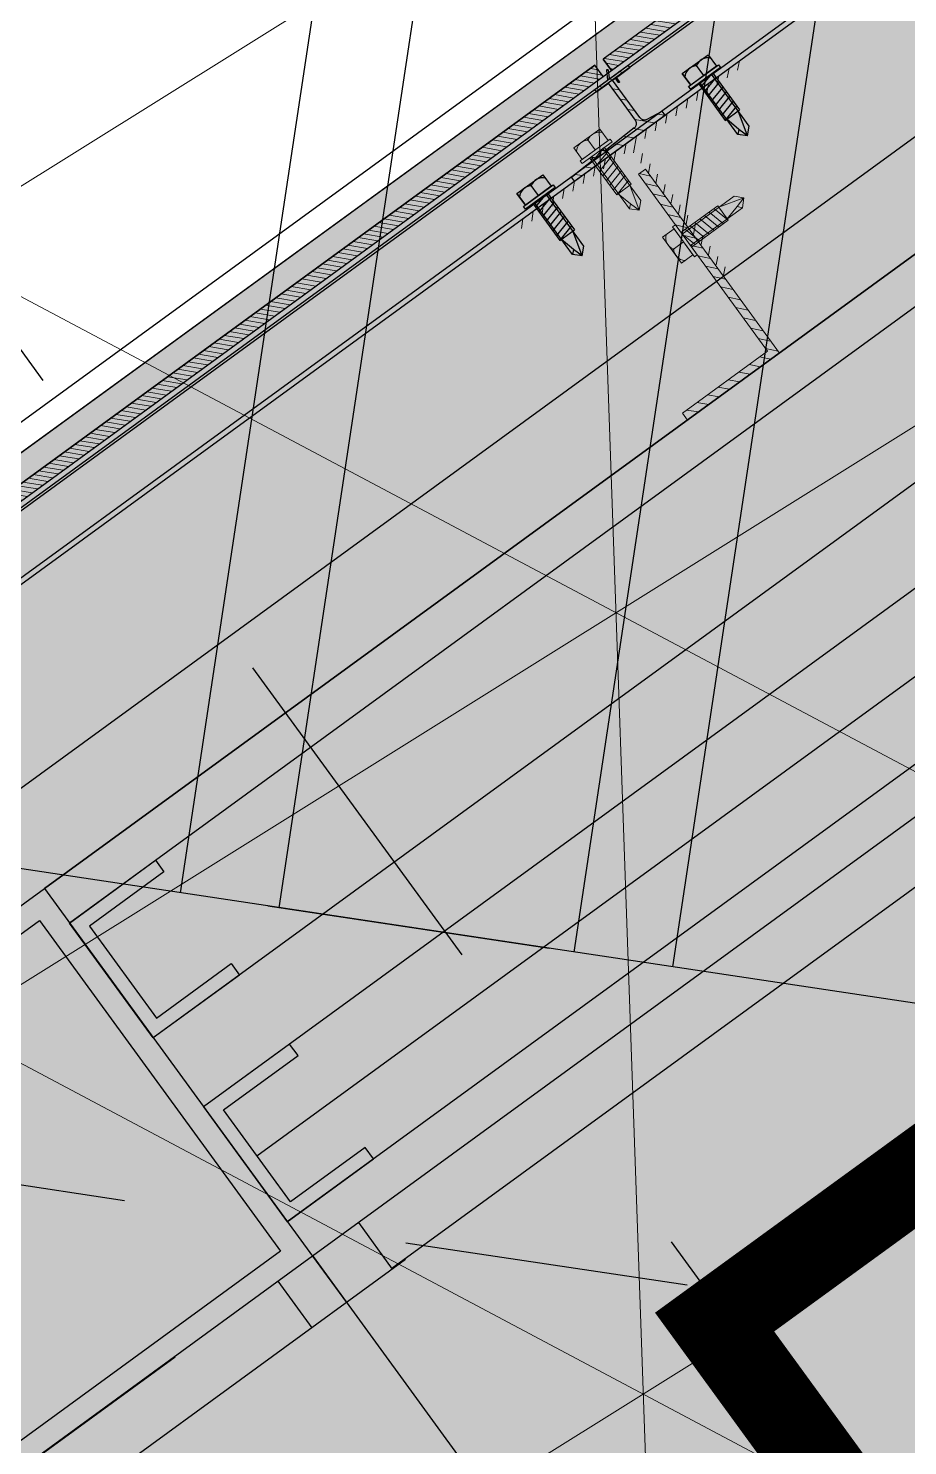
# Model space of a CAD drawing. Header units: metres. Extents: x 678805 to 1359287, y 2747329 to 5497370.
# Drawn here: x 679859.2918 to 679859.601, y 2748713.8587 to 2748714.3573 of the extents above; entities that cross this region are included whole.
import ezdxf

# ---------------------------------------------------------------- set-up
doc = ezdxf.new("R2010")
doc.units = ezdxf.units.M
for name, pattern in [('XREF_MON_BUILDINGS$0$DASH_1', [0.4, 0.1, -0.3]), ('XREF_MON_BUILDINGS$0$Dash_2_', [0.25, 0.125, -0.125]), ('XREF_MON_BUILDINGS$0$Hidden', [0.004, 0.002, -0.002])]:
    doc.linetypes.add(name, pattern=pattern)
for name, color, linetype in [('00_XREF_MON_HSC_PAVEMENT', 7, 'Continuous'), ('00_XREF_TWQ_BUILDINGS', 7, 'Continuous'), ('XREF_MON_BUILDINGS$0$00-AUX LIGHTING', 30, 'Continuous'), ('XREF_MON_BUILDINGS$0$00-Modulos DEFINIDOS', 7, 'Continuous'), ('XREF_MON_BUILDINGS$0$00-Modulos ROOFS', 2, 'Continuous'), ('XREF_MON_BUILDINGS$0$02-L-01_Structure', 2, 'Continuous'), ('XREF_MON_BUILDINGS$0$02-L-01_Structure t2', 7, 'Continuous'), ('XREF_MON_BUILDINGS$0$02-L-01_Struture aux', 4, 'Continuous'), ('XREF_MON_BUILDINGS$0$02-L-02_Structure- View', 3, 'Continuous'), ('XREF_MON_BUILDINGS$0$02-L-Insulation', 252, 'Continuous'), ('XREF_MON_BUILDINGS$0$02-L-INT Panel', 5, 'Continuous'), ('XREF_MON_BUILDINGS$0$02-L-panel', 5, 'Continuous'), ('XREF_MON_BUILDINGS$0$02-L-Pergola Profiles', 8, 'Continuous'), ('XREF_MON_BUILDINGS$0$02-L-Pergola Projection', 8, 'Continuous'), ('XREF_MON_BUILDINGS$0$02-L-Pergola Shades', 15, 'Continuous'), ('XREF_MON_BUILDINGS$0$02-L-Pergola Shades Schematic', 8, 'Continuous'), ('XREF_MON_BUILDINGS$0$02_L_Furniture', 7, 'Continuous'), ('XREF_MON_BUILDINGS$0$02_L_Projection', 8, 'Continuous')]:
    doc.layers.add(name, color=color, linetype=linetype)
doc.layers.add('XREF_MON_BUILDINGS$0$0-WIPEOUTS', color=7, linetype='Continuous', true_color=0xffffff)
doc.layers.add('XREF_MON_BUILDINGS$0$02-L-Pergola Wipeout', color=7, linetype='Continuous', true_color=0xffffff)
doc.layers.add('XREF_MON_BUILDINGS$0$00_AUX', color=3, linetype='Continuous', plot=False)
doc.layers.add('XREF_MON_BUILDINGS$0$02-L-Pergola Aux', color=50, linetype='Continuous', plot=False)
for name, color, linetype, lineweight in [('XREF_MON_BUILDINGS$0$02-H-251', 251, 'Continuous', 0), ('XREF_MON_BUILDINGS$0$02-H-254', 254, 'Continuous', 0), ('XREF_MON_BUILDINGS$0$02-L-01_Structure L', 7, 'Continuous', 5), ('XREF_MON_BUILDINGS$0$02-L-01_Structure T', 8, 'Continuous', 5)]:
    doc.layers.add(name, color=color, linetype=linetype, lineweight=lineweight)
doc.layers.add('XREF_MON_BUILDINGS$0$02-KH-13 Restaurant', color=7, linetype='Continuous', lineweight=30, true_color=0xed2d02)
doc.layers.add('XREF_MON_HSC_PAVEMENT$0$03-TR-Pavement_07_Precast irregular Concrete Blocks', color=7, linetype='Continuous', lineweight=5, true_color=0xb3b3b3)
doc.layers.get('XREF_MON_BUILDINGS$0$02-KH-13 Restaurant').off()
doc.linetypes.add('XREF_MON_BUILDINGS$0$BATTING', pattern='A,0.0001,-0.1,[134,ltypeshp.shx,S=0.1,R=0,X=-0.1,Y=0],-0.2,[134,ltypeshp.shx,S=0.1,R=180,X=0.1,Y=0],-0.1', length=0.4001)

# ---------------------------------------------------------------- blocks, each defined once
blk = doc.blocks.new('XREF_MON_BUILDINGS$0$modulo kiosco')
at = {"layer": 'XREF_MON_BUILDINGS$0$0-WIPEOUTS', "true_color": 0xfcfcfc}
h = blk.add_hatch(color=7, dxfattribs=at)
h.dxf.hatch_style = 1
h.paths.add_polyline_path([(119.6986085139215, -61.62058441969566), (119.6986085125245, -56.82058442011476), (124.4986085132696, -56.82058442058042), (124.4986085123383, -61.62058442132547)])
at = {"layer": 'XREF_MON_BUILDINGS$0$00-Modulos ROOFS', "lineweight": 0}
blk.add_lwpolyline([(119.6986085139215, -61.62058441969566), (119.6986085125245, -56.82058442011476), (124.4986085132696, -56.82058442058042), (124.4986085123383, -61.62058442132547)], close=True, dxfattribs=at)
at = {"layer": 'XREF_MON_BUILDINGS$0$00-Modulos ROOFS'}
blk.add_lwpolyline([(124.4986085137352, -57.12058442062698), (124.4986085132696, -56.82058442058042), (124.1986085125245, -56.82058442151174), (119.9986085128039, -56.82058442034759), (119.6986085125245, -56.82058442011476), (119.6986085125245, -57.12058442085981), (119.6986085134558, -61.32058442058042), (119.6986085139215, -61.62058441969566), (119.9986085128039, -61.62058442062698), (124.1986085125245, -61.62058442109264), (124.4986085123383, -61.62058442132547), (124.4986085128039, -61.32058442081325)], close=True, dxfattribs=at)
blk = doc.blocks.new('XREF_MON_BUILDINGS$0$lamas aluminiotriangulo')
for points in [[(680250.7805280328, 2748656.217414445), (680248.7274303593, 2748658.27051212)], [(680248.7274303593, 2748658.221014644), (680250.7557792951, 2748656.192665707)], [(680250.6815330834, 2748656.118419495), (680248.7274303593, 2748658.07252222)], [(680248.7274303593, 2748658.023024744), (680250.6567843455, 2748656.093670757)]]:
    blk.add_lwpolyline(points)
blk = doc.blocks.new('XREF_MON_BUILDINGS$0$PERGOLA PLANA')
at = {"layer": 'XREF_MON_BUILDINGS$0$02-L-Pergola Wipeout', "true_color": 0xfcfcfc}
h = blk.add_hatch(color=7, dxfattribs=at)
h.dxf.hatch_style = 1
h.paths.add_polyline_path([(4.612218253081664, 9.290000000968575), (0.3099999981932342, 4.987781745847315), (0.3099999986588955, 9.290000000037253)])
h.paths.add_polyline_path([(0.332781744771637, 4.855000000447035), (4.744999998947605, 9.267218254506588), (4.744999999529682, 4.900563496164978), (4.699436504277401, 4.855000000447035)])
h.paths.add_polyline_path([(4.854999999050051, 9.290000001899898), (9.13443650235422, 9.29000000236556), (4.854999999632128, 5.010563495568931)])
h.paths.add_polyline_path([(9.289999997243285, 9.134436507709324), (9.289999997825362, 4.855000001844019), (5.010563491727225, 4.855000000912696)])
h.paths.add_polyline_path([(4.900563491159119, 4.745000001043081), (9.267218253924511, 4.745000001508743), (4.85500000033062, 0.3327817460522056), (4.854999999166466, 4.699436508584768)])
h.paths.add_polyline_path([(9.289999997825362, 4.612218253780156), (9.289999998291023, 0.3100000019185245), (4.987781747244298, 0.3100000009872019)])
h.paths.add_polyline_path([(0.465563491685316, 0.3100000000558794), (4.744999999064021, 4.589436508249491), (4.745000000111759, 0.3100000014528632)])
h.paths.add_polyline_path([(0.3099999980768189, 4.745000000111759), (4.589436504989862, 4.745000000111759), (0.3099999976111576, 0.4655634895898402)])
h.paths.add_polyline_path([(9.399999998277053, 0.2000000020489097), (0.1999999997206032, 0.1999999997206032), (0.1999999986728653, 9.399999999906868), (9.399999999324791, 9.400000001769513)])
at = {"layer": 'XREF_MON_BUILDINGS$0$02-L-Pergola Aux', "linetype": 'XREF_MON_BUILDINGS$0$Dash_2_', "ltscale": 0.5}
blk.add_line((0.1999999997206032, 0.1999999997206032), (9.399999999324791, 9.400000001769513), dxfattribs=at)
at = {"layer": 'XREF_MON_BUILDINGS$0$02-L-Pergola Profiles'}
blk.add_line((0.3099999988917261, 0.4655634914524853), (9.134436504682526, 9.290000004693866), dxfattribs=at)
at = {"layer": 'XREF_MON_BUILDINGS$0$02-L-Pergola Projection', "linetype": 'XREF_MON_BUILDINGS$0$DASH_1'}
blk.add_line((0.3099999988917261, 0.4655634914524853), (9.134436504682526, 9.290000004693866), dxfattribs=at)
at = {"layer": 'XREF_MON_BUILDINGS$0$02-L-Pergola Shades'}
blk.add_blockref('XREF_MON_BUILDINGS$0$lamas aluminiotriangulo', (-680243.8724303602, -2748649.153753279), dxfattribs=at)
at = {"layer": 'XREF_MON_BUILDINGS$0$02-L-Pergola Shades Schematic'}
blk.add_blockref('XREF_MON_BUILDINGS$0$lamas aluminiotriangulo', (-680243.8724303602, -2748649.153753279), dxfattribs=at)
blk = doc.blocks.new('XREF_MON_BUILDINGS$0$PILAR STRUCTURE')
at = {"layer": 'XREF_MON_BUILDINGS$0$02-L-01_Structure', "linetype": 'Continuous'}
h = blk.add_hatch(dxfattribs=at)
h.set_pattern_fill('ANGLE', color=252)
h.set_pattern_definition([(0, (-144.6596111481284, 18.56842418532225), (0, 6.985), [5.08, -1.905]), (90, (-144.6596111481284, 18.56842418532225), (-6.985, 4.277078946022131e-16), [5.08, -1.905])])
h.paths.add_polyline_path([(-0.0800000000000125, -0.08000000000000185), (0.07999999999998408, -0.08000000000000185), (0.07999999999998408, 0.0799999999999983), (-0.0800000000000125, 0.0799999999999983)])
h.paths.add_polyline_path([(-0.07200000000000273, -0.07200000000000273), (0.0719999999999743, -0.07200000000000273), (0.0719999999999743, 0.07199999999999918), (-0.07200000000000273, 0.07199999999999918)], flags=16)
h = blk.add_hatch(color=252, dxfattribs=at)
h.dxf.hatch_style = 1
h.paths.add_polyline_path([(-0.07200000000000273, -0.07200000000000273), (0.0719999999999743, -0.07200000000000273), (0.0719999999999743, 0.07199999999999918), (-0.07200000000000273, 0.07199999999999918)], flags=16)
h.paths.add_polyline_path([(-0.0800000000000125, -0.08000000000000185), (0.07999999999998408, -0.08000000000000185), (0.07999999999998408, 0.0799999999999983), (-0.0800000000000125, 0.0799999999999983)])
for points in [[(-0.0800000000000125, -0.08000000000000185), (0.07999999999998408, -0.08000000000000185), (0.07999999999998408, 0.0799999999999983), (-0.0800000000000125, 0.0799999999999983)], [(-0.07200000000000273, -0.07200000000000273), (0.0719999999999743, -0.07200000000000273), (0.0719999999999743, 0.07199999999999918), (-0.07200000000000273, 0.07199999999999918)]]:
    blk.add_lwpolyline(points, close=True, dxfattribs=at)
blk = doc.blocks.new('XREF_MON_BUILDINGS$0$AUTORROSCANTE')
at = {"layer": 'XREF_MON_BUILDINGS$0$02-L-01_Structure t2', "color": 0}
for p, q in [((-31.20000000000002, 5.629165124598842), (-26.19999999999959, 5.62916512459816)), ((-31.19999999999999, -3.410605131648481e-13), (-26.19999999999976, 0)), ((-2.365309734828713, 2.5), (-25, 2.5)), ((0, 0), (-8.999999999999972, 2.5)), ((0, 0), (-3.600692283157343, -1.09366380576239)), ((0, 0), (-2.365309734828713, 2.5)), ((0, 0), (-2.365309734828713, -2.5)), ((-2.365309734828713, -2.5), (-25, -2.5)), ((-3.600692283157343, -1.09366380576239), (-2.365309734828713, -2.5)), ((-31.20000000000002, -5.629165124598899), (-26.19999999999948, -5.629165124599581))]:
    blk.add_line(p, q, dxfattribs=at)
at = {"layer": 'XREF_MON_BUILDINGS$0$02-L-01_Structure t2', "color": 253}
for p, q in [((-25, 3.149999999999977), (-8.999999999999943, 3.150000000000034)), ((-23.47427264461649, -3.14999999999992), (-25, 2.662522019210144)), ((-21.40651940967126, -3.14999999999992), (-23.06020473028568, 3.149999999999864)), ((-19.338766174726, -3.14999999999992), (-20.99245149534045, 3.14999999999992)), ((-17.27101293978083, -3.14999999999992), (-18.92469826039516, 3.150000000000034)), ((-15.20325970483566, -3.14999999999992), (-16.85694502544993, 3.150000000000034)), ((-13.1355064698904, -3.14999999999992), (-14.78919179050473, 3.149999999999977)), ((-11.06775323494514, -3.14999999999992), (-12.72143855555953, 3.149999999999977)), ((-9, -3.14999999999992), (-10.65368532061433, 3.150000000000034)), ((-9, -3.14999999999992), (-8.999999999999972, 3.150000000000034)), ((-25, -3.149999999999977), (-9, -3.149999999999977)), ((-3.600692283157343, -1.09366380576239), (-9, -2.5))]:
    blk.add_line(p, q, dxfattribs=at)
at = {"layer": 'XREF_MON_BUILDINGS$0$02-L-01_Structure t2', "color": 0}
for points in [[(-31.20000000000002, 5.629165124598842), (-26.19999999999996, 5.629165124598842), (-26.19999999999996, -5.629165124599581), (-31.20000000000002, -5.629165124599581)], [(-26.19999999999951, 6.5), (-25, 6.5), (-25, -6.500000000000057), (-26.19999999999951, -6.500000000000057)]]:
    blk.add_lwpolyline(points, close=True, dxfattribs=at)
for centre, start, end in [((-26.98608579049073, 2.367525475711773), 129.2840388374925, 214.1828116507075), ((-26.98608579049073, -2.366719793068796), 145.8304296466695, 230.7332658614822)]:
    blk.add_arc(centre, 4.213914209509284, start, end, dxfattribs=at)
blk = doc.blocks.new('XREF_MON_BUILDINGS$0$ULMA_Montante VV')
at = {"layer": 'XREF_MON_BUILDINGS$0$02-H-251', "ltscale": 125}
h = blk.add_hatch(dxfattribs=at)
h.set_pattern_fill('ANSI31', color=256, scale=0.001, angle=450, style=0)
h.set_pattern_definition([(134.9999999999999, (-0.05125000000043656, -0.00250000000005457), (-0.002245064030267289, -0.002245064030267287), [])])
edge = h.paths.add_edge_path()
edge.add_line((-0.05095000000073924, -0.00250000000005457), (0.04844999999841093, -0.00250000000005457))
edge.add_arc((0.04844999999841093, -0.002200000000129876), 0.0003, 270, 360)
edge.add_line((0.04874999999992724, -0.002200000000129876), (0.04874999999992724, -0.0003000000001520675))
edge.add_arc((0.04844999999841093, -0.0003000000001520675), 0.0003, 0, 90)
edge.add_line((0.04844999999841093, 0), (0, 0))
edge.add_line((0, 0), (0, 0.05719999999996617))
edge.add_arc((-0.0003000000015163096, 0.05719999999996617), 0.0003, 0, 90)
edge.add_line((-0.0003000000015163096, 0.05749999999989086), (-0.002200000000811997, 0.05749999999989086))
edge.add_arc((-0.002200000000811997, 0.05719999999996617), 0.0003, 90, 180)
edge.add_line((-0.002500000000509317, 0.05719999999996617), (-0.002500000000509317, 0))
edge.add_line((-0.002500000000509317, 0), (-0.05095000000073924, 0))
edge.add_arc((-0.05095000000073924, -0.0003000000001520675), 0.0003, 90, 180)
edge.add_line((-0.05125000000043656, -0.0003000000001520675), (-0.05125000000043656, -0.002200000000129876))
edge.add_arc((-0.05095000000073924, -0.002200000000129876), 0.0003, 180, 270)
blk = doc.blocks.new('XREF_MON_BUILDINGS$0$ULMA_Autotaladrante')
at = {"layer": 'XREF_MON_BUILDINGS$0$02-L-01_Structure T', "color": 252}
for p, q in [((0.006200000001172157, 0.005629165124673818), (0.001200000000153523, 0.005629165124673818)), ((-0.02500000000509317, 2.273736754432321e-13), (-0.02263469026956955, 0.00250000000005457)), ((-0.02500000000509317, 2.273736754432321e-13), (-0.01600000000325963, 0.00250000000005457)), ((-0.02500000000509317, 2.273736754432321e-13), (-0.02263469026956955, -0.002499999999599822)), ((-0.02500000000509317, 2.273736754432321e-13), (-0.02139930772136722, -0.001093663805477263)), ((-0.02263469026956955, 0.00250000000005457), (0, 0.00250000000005457)), ((0, 0.003150000000232467), (-0.01600000000325963, 0.003150000000232467)), ((-0.01600000000325963, -0.003149999999777719), (-0.01600000000325963, 0.003150000000232467)), ((-0.01600000000325963, -0.003149999999777719), (-0.01434631468237058, 0.003150000000232467)), ((-0.01393224676803584, -0.003149999999777719), (-0.01227856144714679, 0.003150000000232467)), ((-0.0118644935323573, -0.003149999999777719), (-0.01021080821146825, 0.003150000000232467)), ((-0.00979674029713351, -0.003149999999777719), (-0.008143054976244457, 0.003150000000232467)), ((-0.00772898706190972, -0.003149999999777719), (-0.006075301741020667, 0.003150000000232467)), ((-0.005661233826231182, -0.003149999999777719), (-0.004007548505342129, 0.003150000000232467)), ((-0.003593480591007392, -0.003149999999777719), (-0.001939795270118339, 0.003150000000232467)), ((-0.001525727355783602, -0.003149999999777719), (0, 0.002662522019363678)), ((0.006200000001172157, 2.273736754432321e-13), (0.001200000000153523, 2.273736754432321e-13)), ((-0.02139930772136722, -0.001093663805477263), (-0.02263469026956955, -0.002499999999599822)), ((-0.02263469026956955, -0.002499999999599822), (0, -0.002499999999599822)), ((-0.02139930772136722, -0.001093663805477263), (-0.01600000000325963, -0.002499999999599822)), ((0, -0.003149999999777719), (-0.01600000000325963, -0.003149999999777719)), ((0.006200000001172157, -0.005629165124219071), (0.001200000000153523, -0.005629165124219071))]:
    blk.add_line(p, q, dxfattribs=at)
for points in [[(0.001200000000153523, 0.006499999999959982), (0, 0.006499999999959982), (0, -0.006499999999732609), (0.001200000000153523, -0.006499999999732609)], [(0.006200000001172157, 0.005629165124673818), (0.001200000000153523, 0.005629165124673818), (0.001200000000153523, -0.005629165124219071), (0.006200000001172157, -0.005629165124219071)]]:
    blk.add_lwpolyline(points, close=True, dxfattribs=at)
for centre, start, end in [((0.001986085791031655, 0.002367525475847287), 325.8171883654993, 50.71596115511253), ((0.001986085791031655, -0.002366719792689764), 309.2667341381091, 34.16957033823044)]:
    blk.add_arc(centre, 0.004213914210367771, start, end, dxfattribs=at)
blk = doc.blocks.new('XREF_MON_BUILDINGS$0$ULMA_Escuadra40x80_Seccion')
at = {"layer": 'XREF_MON_BUILDINGS$0$02-H-251', "ltscale": 125}
h = blk.add_hatch(dxfattribs=at)
h.set_pattern_fill('ANSI31', color=256, scale=0.001, angle=360, style=0)
h.set_pattern_definition([(45, (0, 0), (-0.002245064030267288, 0.002245064030267289), [])])
h.paths.add_polyline_path([(0, 0.0799999999994725), (0.002999999989697244, 0.0799999999994725), (0.002999999989697244, 0.002999999999701686), (0.03999999999359716, 0.002999999999701686), (0.03999999999359716, 0), (0, 0)])
at = {"layer": 'XREF_MON_BUILDINGS$0$02-L-01_Structure L', "linetype": 'Continuous'}
blk.add_lwpolyline([(0, 0.0799999999994725), (0.002999999989697244, 0.0799999999994725), (0.002999999989697244, 0.002999999999701686), (0.03999999999359716, 0.002999999999701686), (0.03999999999359716, 0), (0, 0)], close=True, dxfattribs=at)
blk = doc.blocks.new('XREF_MON_BUILDINGS$0$Rest_4seats')
at = {"layer": 'XREF_MON_BUILDINGS$0$00_AUX', "linetype": 'XREF_MON_BUILDINGS$0$Dash_2_'}
blk.add_lwpolyline([(-1.468512145004503, 1.66509695255553), (-1.452635545769148, -1.684865425381929), (1.472331605116459, -1.671003021572119), (1.456455005881253, 1.678959356365397)], close=True, dxfattribs=at)
blk = doc.blocks.new('XREF_MON_BUILDINGS$0$window')
at = {"layer": 'XREF_MON_BUILDINGS$0$02_L_Projection', "linetype": 'Continuous'}
blk.add_line((2.399808479907173, 0.2977654434945831), (-2.400192806613489, 0.297765443494357), dxfattribs=at)
blk = doc.blocks.new('XREF_MON_BUILDINGS$0$Modulos_Restaurant Monasya')
at = {"layer": 'XREF_MON_BUILDINGS$0$02-H-251', "linetype": 'XREF_MON_BUILDINGS$0$Hidden', "ltscale": 125}
h = blk.add_hatch(dxfattribs=at)
h.set_pattern_fill('ANSI31', color=256, scale=0.001, angle=450.0335098901293, style=0)
h.set_pattern_definition([(135.0335098901293, (186.6722747096515, -256.0406762547316), (-0.002243750602903029, -0.002246376689687705), [])])
edge = h.paths.add_edge_path()
edge.add_line((13.82580585499329, 0.02357121758916669), (13.82380585533539, 0.02357004787342198))
edge.add_line((13.82380585533542, 0.02357004787347883), (13.81693450540877, 0.02332061854525769))
edge.add_line((13.81693450540877, 0.02332061854520084), (13.81605622469473, 0.02237602126592897))
edge.add_arc((13.81583652060903, 0.02258030076723294), 0.0003, 227.0835098900097, 317.0835098900211, ccw=False)
edge.add_line((13.81563224110755, 0.02236059668155299), (13.81468745720625, 0.02323905091606271))
edge.add_line((13.81468745720628, 0.02323905091600587), (13.81293717553049, 0.02317551586202349))
edge.add_line((13.81293717553046, 0.02317551586202349), (13.81205885881559, 0.02223087986362948))
edge.add_arc((13.81183915472968, 0.02243515936572926), 0.0003, 227.0835098900097, 317.0835098900063, ccw=False)
edge.add_line((13.81163487522815, 0.02221545528004931), (13.81069005260133, 0.02309394552065847))
edge.add_line((13.81069005260133, 0.02309394552060162), (13.79773502130672, 0.02262367915472119))
edge.add_arc((13.79780757332594, 0.02062499553722041), 0.002, 92.07891837890739, 180.0335098900211)
edge.add_line((13.79580757366807, 0.02062382582153255), (13.79581150938407, 0.01389447249261089))
edge.add_line((13.79581150938407, 0.01389447249255404), (13.79581697242395, 0.004553675102103583))
edge.add_line((13.79581697242395, 0.004553675102103583), (13.80096697154312, 0.004556687120158997))
edge.add_line((13.80096697154306, 0.004556687120272684), (13.80096755640096, 0.003556687291110805))
edge.add_line((13.80096755640096, 0.003556687291053962), (13.79565016346794, 0.00355357737135087))
edge.add_arc((13.79565033892527, 0.003253577422926313), 0.0003, 450.0335098900211, 510.0335098900255)
edge.add_line((13.79539044361985, 0.003403425446665054), (13.79372913760494, 0.000522068568786338))
edge.add_arc((13.79346924229947, 0.0006719165924113923), 0.0003, 150.0335098900254, 330.03350989000666, ccw=False)
edge.add_line((13.79320934699399, 0.0008217646160364467), (13.79452459382168, 0.003102918996434667))
edge.add_arc((13.79426469851626, 0.003252767020173408), 0.0003, 330.0335098900254, 450.0335098900211)
edge.add_line((13.79426452305887, 0.003552766968484278), (13.78651755887245, 0.003548236094674807))
edge.add_line((13.78651755887245, 0.003548236094731649), (13.78651697401455, 0.004548235923893529))
edge.add_line((13.78651697401455, 0.004548235923836685), (13.79251697298821, 0.004551745071127654))
edge.add_line((13.79251697298821, 0.004551745071127655), (13.79251594948693, 0.006301744772203577))
edge.add_arc((13.79276594944423, 0.006301890986721403), 0.0002500000000000272, 0.033509890021093724, 180.0335098900212, ccw=False)
edge.add_line((13.79301594940154, 0.006302037201182387), (13.79301697290282, 0.004552037500106465))
edge.add_line((13.79301697290282, 0.004552037500049622), (13.79401697273175, 0.004552622357950398))
edge.add_line((13.79401697273181, 0.004552622358007241), (13.79400747205312, 0.02079704242146541))
edge.add_arc((13.7920074723952, 0.02079587270566385), 0.002, 360.0335098900212, 442.5860930398233)
edge.add_line((13.792265544982, 0.02277915244872197), (13.78635586174039, 0.02354814494589341))
edge.add_line((13.78635586174045, 0.02354814494583657), (13.78635480899626, 0.02534814463797552))
edge.add_line((13.78635480899624, 0.02534814463797552), (13.82580480224911, 0.02537121728130564))
edge.add_line((13.82580480224914, 0.02537121728130565), (13.82580585499332, 0.02357121758916669))
at = {"layer": 'XREF_MON_BUILDINGS$0$02-H-254', "ltscale": 125}
h = blk.add_hatch(dxfattribs=at)
h.set_pattern_fill('ANSI31', color=256, scale=0.0005, angle=90.03350989012932, style=0)
h.set_pattern_definition([(135.0335098901293, (186.5450546753771, -256.1835088993356), (-0.001121875301451514, -0.001123188344843853), [])])
h.paths.add_polyline_path([(13.79232158964726, -0.003341987849351469), (13.19745222793165, -0.003689901942378171), (13.19744934330254, 0.001242285380159913), (13.79231870602882, 0.001588471335482566)])
h = blk.add_hatch(dxfattribs=at)
h.set_pattern_fill('ANSI31', color=256, scale=0.0005, angle=270.0335098901293, style=0)
h.set_pattern_definition([(315.0335098901293, (-165.6159626675757, 257.2885116107749), (0.001121875301451514, 0.001123188344843853), [])])
h.paths.add_polyline_path([(13.79591993215377, 0.001624257234313475), (14.38101179106144, 0.001963587797265021), (14.38101086792079, 0.003541989156589764), (14.40298200453515, 0.003624865624603402), (14.4029858346201, -0.002923878026988902), (13.79592286838931, -0.003396167689627916)])
at = {"layer": 'XREF_MON_BUILDINGS$0$00-AUX LIGHTING', "linetype": 'Continuous', "const_width": 0.03}
blk.add_lwpolyline([(14.02216336218503, 0.3788275182938055), (9.982163362182021, 0.3788275182938055), (9.982163362182021, 4.418253792616726), (14.02216336218503, 4.418253792616724)], close=True, dxfattribs=at)
at = {"layer": 'XREF_MON_BUILDINGS$0$02-L-01_Struture aux', "linetype": 'Continuous'}
for p, q in [((13.19443840808475, 0.2112993036619191), (14.1228603108791, 0.2118422986219475)), ((13.19445595382115, 0.1812993087934291), (14.12287785661556, 0.1818423037534576))]:
    blk.add_line(p, q, dxfattribs=at)
at = {"layer": 'XREF_MON_BUILDINGS$0$02-L-01_Struture aux'}
for p, q in [((13.1945473655548, 0.02500199131736913), (14.35812230162406, 0.02568254472135045)), ((14.35812344214094, 0.02373254775398159), (13.19454850601011, 0.02305202166781051))]:
    blk.add_line(p, q, dxfattribs=at)
at = {"layer": 'XREF_MON_BUILDINGS$0$02-L-01_Struture aux', "linetype": 'XREF_MON_BUILDINGS$0$Hidden'}
for p, q in [((13.82580480224914, 0.02537121728130565), (13.78635480899624, 0.02534814463797552)), ((13.78635480899624, 0.02534814463797552), (13.78635586174045, 0.02354814494583657)), ((13.82580480224914, 0.02537121728130565), (13.82580585499329, 0.02357121758916669)), ((13.792265544982, 0.02277915244872197), (13.78635586174045, 0.02354814494583657)), ((13.79400747205307, 0.02079704242146541), (13.79401697273181, 0.004552622358007241)), ((13.79580757366807, 0.02062382582153255), (13.79581150938407, 0.01389447249255404)), ((13.79773502130672, 0.02262367915477803), (13.81069005260133, 0.02309394552060162)), ((13.81163487522815, 0.02221545528004931), (13.81069005260133, 0.02309394552060162)), ((13.81205885881559, 0.02223087986362948), (13.81293717553046, 0.02317551586202349)), ((13.81293717553046, 0.02317551586202349), (13.81468745720628, 0.02323905091600587)), ((13.81563224110755, 0.02236059668155299), (13.81468745720628, 0.02323905091600587)), ((13.81605622469476, 0.02237602126592897), (13.81693450540877, 0.02332061854520084)), ((13.81693450540877, 0.02332061854520084), (13.82380585533542, 0.02357004787347883)), ((13.82580585499329, 0.02357121758916669), (13.82380585533542, 0.02357004787347883)), ((13.82455585520705, 0.02357048651686178), (13.82380585533542, 0.02357004787347883)), ((13.79581150938407, 0.01389447249255404), (13.79581697242395, 0.004553675102103583)), ((13.7923159495212, 0.006301627800668896), (13.79231697302242, 0.004551628099536131)), ((13.79281594943575, 0.006301920229590863), (13.79281697293703, 0.004551920528458098)), ((13.79231697302242, 0.004551628099536131), (13.78651697401455, 0.004548235923836685)), ((13.78651697401455, 0.004548235923836685), (13.78651755887245, 0.003548236094731649)), ((13.79426452305887, 0.003552766968484278), (13.78651755887245, 0.003548236094731649)), ((13.79401697273181, 0.004552622358007241), (13.79281697293703, 0.004551920528458098)), ((13.79320934699399, 0.0008217646160364467), (13.79452459382168, 0.003102918996434667)), ((13.79372913760494, 0.000522068568786338), (13.79539044361985, 0.003403425446665054)), ((13.80096755640096, 0.003556687291053962), (13.79565016346794, 0.003553577371350869)), ((13.80096697154306, 0.004556687120272684), (13.79581697242395, 0.004553675102103583)), ((13.80096697154306, 0.004556687120272684), (13.80096755640096, 0.003556687291053962))]:
    blk.add_line(p, q, dxfattribs=at)
at = {"layer": 'XREF_MON_BUILDINGS$0$02-L-01_Struture aux', "linetype": 'Continuous'}
for points in [[(14.08539416000428, 0.2118203862572745), (14.12286031088752, 0.2118422986283139), (14.1228310679935, 0.2618422900768582), (14.08536491711021, 0.2618203776994523), (14.0853678413996, 0.2568203785546093), (14.11783399313799, 0.2568393666425681), (14.11785738745328, 0.2168393734846195), (14.08539123570728, 0.2168203854021176), (14.08539415999667, 0.2118203862572745)], [(14.08541170574074, 0.1818203913633187), (14.12287785662397, 0.1818423037470911), (14.1229070995181, 0.1318423122985468), (14.08544094863481, 0.1318203999211409), (14.08543802434542, 0.136820399065984), (14.11790417608381, 0.1368393871539428), (14.11788078176852, 0.1768393803120052), (14.08541463002251, 0.1768203922184757), (14.08541170573312, 0.1818203913633187)]]:
    blk.add_lwpolyline(points, dxfattribs=at)
at = {"layer": 'XREF_MON_BUILDINGS$0$02-L-01_Struture aux'}
for points in [[(14.35813462773535, 0.004607995136554521), (13.19455969115717, 0.003927469275710749)], [(13.19456014158658, 0.003157317537672455), (14.35813515843347, 0.003837843445355205)]]:
    blk.add_lwpolyline(points, dxfattribs=at)
at = {"layer": 'XREF_MON_BUILDINGS$0$02-L-01_Struture aux', "linetype": 'XREF_MON_BUILDINGS$0$Hidden'}
for centre, radius, start, end in [((13.7920074723952, 0.02079587270566385), 0.002, 0.03350989002166831, 82.58609303957316), ((13.79780757332594, 0.02062499553722041), 0.002, 92.07891837611696, 180.0335098900217), ((13.81183915472968, 0.02243515936572926), 0.0003, 227.0835098839892, 317.0835098182237), ((13.81583652060903, 0.02258030076723294), 0.0003, 227.0835098839892, 317.0835099157776), ((13.79256594947844, 0.00630177401512988), 0.0002500000000000272, 0.03350989002166831, 180.0335098900217), ((13.79346924229947, 0.0006719165924113923), 0.0003, 150.0335099217317, 330.0335099217318), ((13.79426469851626, 0.003252767020173408), 0.0003, 330.0335099217318, 90.03350989002006), ((13.79565033892527, 0.003253577422926313), 0.0003, 90.03350989002006, 150.0335099217317)]:
    blk.add_arc(centre, radius, start, end, dxfattribs=at)
at = {"layer": 'XREF_MON_BUILDINGS$0$02-L-02_Structure- View', "color": 251, "linetype": 'XREF_MON_BUILDINGS$0$Dash_2_', "ltscale": 0.5}
blk.add_lwpolyline([(14.28271051343509, 4.517773783415123), (14.28271051343509, 0.2770615368258422), (14.12271051343512, 0.2770615368258422), (14.12271051343512, 4.517773783415123)], close=True, dxfattribs=at)
at = {"layer": 'XREF_MON_BUILDINGS$0$02-L-Insulation', "linetype": 'XREF_MON_BUILDINGS$0$BATTING', "ltscale": 0.04}
blk.add_line((14.11784569029567, 0.2368393700635369), (13.19442378663769, 0.2362992993929556), dxfattribs=at)
at = {"layer": 'XREF_MON_BUILDINGS$0$02-L-Insulation', "linetype": 'XREF_MON_BUILDINGS$0$BATTING', "ltscale": 0.08}
blk.add_line((14.49766607836443, 0.08360565186410618), (13.19451348432221, 0.08293269186686025), dxfattribs=at)
at = {"layer": 'XREF_MON_BUILDINGS$0$02-L-INT Panel', "linetype": 'Continuous'}
for p, q in [((13.19438869516483, 0.2962992891250469), (14.10281060138823, 0.2968305869274008)), ((14.09712630871979, 0.2970806574708167), (15.61133283301774, 0.297623658994782)), ((14.10282229854585, 0.2768305903480286), (14.10281045394032, 0.2970826958318202)), ((14.12282229512527, 0.2768422875055894), (14.12281045316627, 0.2970898679249121)), ((14.13782229255798, 0.2768510603738168), (14.13781045258384, 0.2970952469946742)), ((13.19440039232245, 0.2762992925456746), (14.12282229512527, 0.2768422875055894)), ((13.19440916519068, 0.2612992951129645), (14.1228310679935, 0.2618422900728792)), ((13.19448519671528, 0.1312993173448849), (14.12290709951805, 0.1318423123049133)), ((13.19449396958345, 0.1162993199103557), (14.12291587238627, 0.1168423148703841)), ((14.12291587238599, 0.1168423148722031), (13.1944939695835, 0.1162993199126294))]:
    blk.add_line(p, q, dxfattribs=at)
at = {"layer": 'XREF_MON_BUILDINGS$0$02-L-panel'}
for p, q in [((13.7959192443206, 0.001581851465063622), (13.19456126768659, 0.001231892797706635)), ((13.79592355622248, -0.003353761920378062), (14.40298587557561, -0.002993904476509712)), ((14.40298587557561, -0.002993904476509712), (13.79592355622248, -0.003353761920378062))]:
    blk.add_line(p, q, dxfattribs=at)
for points in [[(13.1974493440913, 0.001240936788578395), (13.19745222793165, -0.003689901942378171), (13.79232158964726, -0.003341987849351469), (13.79231870893813, 0.001583497004959966), (13.36764637512937, 0.001341332037670284)], [(14.36974736723243, 0.003675454555152058), (14.36974829659289, 0.002086418535215628), (13.7959192443206, 0.001581851465063622), (13.79592355622248, -0.003353761920378062)]]:
    blk.add_lwpolyline(points, dxfattribs=at)
at = {"layer": 'XREF_MON_BUILDINGS$0$02-L-panel', "ltscale": 125}
blk.add_lwpolyline([(13.79231870893813, 0.001583497004959966), (13.79232158964726, -0.003341987849351469)], dxfattribs=at)
at = {"layer": 'XREF_MON_BUILDINGS$0$02-L-01_Structure', "linetype": 'Continuous', "xscale": -1, "rotation": 270.0335098901293}
blk.add_blockref('XREF_MON_BUILDINGS$0$PILAR STRUCTURE', (14.2028690700734, 0.1968890898184572), dxfattribs=at)
at = {"layer": 'XREF_MON_BUILDINGS$0$02-L-01_Struture aux', "xscale": -1}
for name, p, rotation in [('XREF_MON_BUILDINGS$0$ULMA_Escuadra40x80_Seccion', (13.80310101312097, 0.1166552685969027), 180.0335098900211), ('XREF_MON_BUILDINGS$0$ULMA_Montante VV', (13.80065297249234, 0.02785650746068491), 0.03350989002114169), ('XREF_MON_BUILDINGS$0$ULMA_Autotaladrante', (13.80613113616806, 0.06519421062989927), 180.0240277808272), ('XREF_MON_BUILDINGS$0$ULMA_Autotaladrante', (13.81342409529606, 0.0219912948869041), 90.02876883795462)]:
    blk.add_blockref(name, p, dxfattribs=dict(at, rotation=rotation))
at = {"layer": 'XREF_MON_BUILDINGS$0$02-L-01_Struture aux', "xscale": 0.001000000003841706, "yscale": 0.001000000003841706, "zscale": 0.001000000003841706, "rotation": 90.03350989012932}
for p in [(13.76719368320289, 0.04828694192997496), (13.8390367890637, 0.04820641213280119)]:
    blk.add_blockref('XREF_MON_BUILDINGS$0$AUTORROSCANTE', p, dxfattribs=at)
at = {"layer": 'XREF_MON_BUILDINGS$0$02_L_Furniture', "xscale": -1, "rotation": 270.3046445247851}
blk.add_blockref('XREF_MON_BUILDINGS$0$Rest_4seats', (15.69546295655175, 1.058650277336712), dxfattribs=at)
at = {"layer": 'XREF_MON_BUILDINGS$0$02_L_Furniture', "rotation": 180.0335097154423}
blk.add_blockref('XREF_MON_BUILDINGS$0$window', (12.0028220402927, 0.2759559923855495), dxfattribs=at)
blk = doc.blocks.new('XREF_MON_BUILDINGS')
at = {"layer": 'XREF_MON_BUILDINGS$0$02-KH-13 Restaurant', "linetype": 'Continuous', "xscale": -1, "rotation": 36.05841323003092}
blk.add_blockref('XREF_MON_BUILDINGS$0$modulo kiosco', (679926.1837245029, 2748833.200225099), dxfattribs=at)
at = {"layer": 'XREF_MON_BUILDINGS$0$02-L-Pergola Projection', "xscale": -1, "rotation": 36.43967073982355}
blk.add_blockref('XREF_MON_BUILDINGS$0$PERGOLA PLANA', (679869.0983711857, 2748712.473797732), dxfattribs=at)
at = {"layer": 'XREF_MON_BUILDINGS$0$00-Modulos DEFINIDOS', "rotation": 216.0573440932065}
blk.add_blockref('XREF_MON_BUILDINGS$0$Modulos_Restaurant Monasya', (679870.6460366151, 2748722.461789462), dxfattribs=at)
blk = doc.blocks.new('XREF_MON_HSC_PAVEMENT')
at = {"layer": 'XREF_MON_HSC_PAVEMENT$0$03-TR-Pavement_07_Precast irregular Concrete Blocks', "linetype": 'Continuous'}
h = blk.add_hatch(dxfattribs=at)
h.set_pattern_fill('NET3', color=256, scale=0.075, angle=92)
h.set_pattern_definition([(91.99999999999997, (679898.7697564481, 2748715.385348614), (-0.2379799406839221, -0.008310442652282986), []), (152, (679898.7697564481, 2748715.385348614), (-0.1117929158883903, -0.2102518955495319), []), (212, (679898.7697564481, 2748715.385348614), (0.1261870247955318, -0.201941452897249), [])])
h.paths.add_polyline_path([(679858.5016801929, 2748700.126433144), (679883.3906801362, 2748715.619636551), (679862.621122878, 2748743.643882493), (679859.153208235, 2748741.480948735), (679858.8356451598, 2748741.990027512), (679839.8293875301, 2748730.135477967)])

msp = doc.modelspace()

# ---------------------------------------------------------------- block references
at = {"layer": '00_XREF_MON_HSC_PAVEMENT'}
msp.add_blockref('XREF_MON_HSC_PAVEMENT', (0, 0), dxfattribs=at)

# ---------------------------------------------------------------- next in the draw order: block references
at = {"layer": '00_XREF_TWQ_BUILDINGS'}
msp.add_blockref('XREF_MON_BUILDINGS', (0, 0), dxfattribs=at)

# ---------------------------------------------------------------- next in the draw order: block references
msp.add_blockref('XREF_MON_BUILDINGS', (0, 0))

doc.saveas('drawing.dxf')
